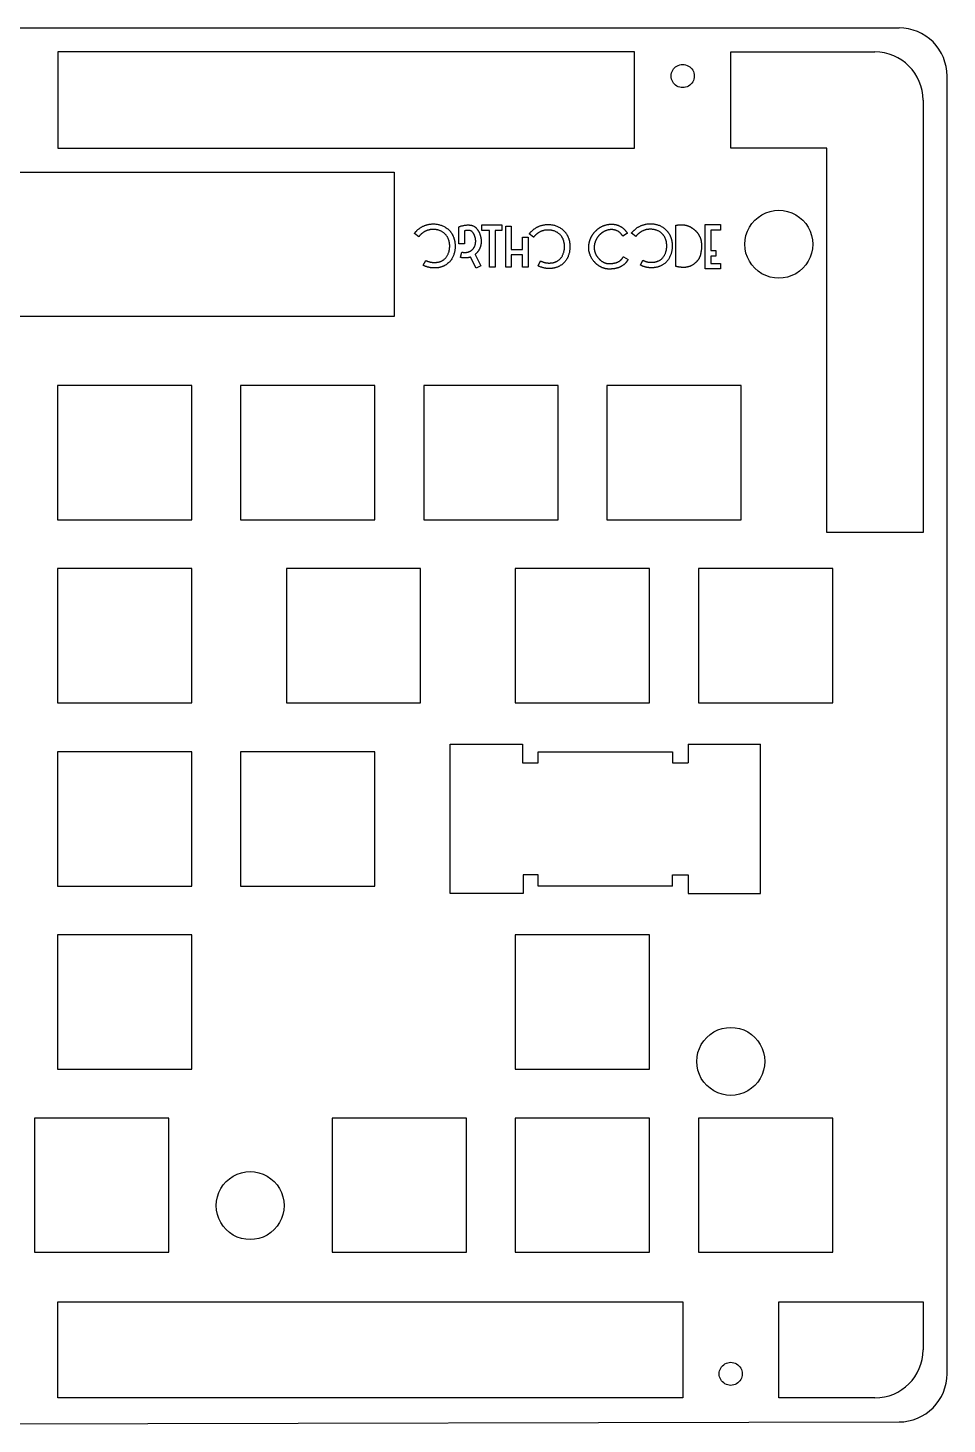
# Model space of a CAD drawing. Header units: millimetres. Extents: x 17 to 398, y -205 to -20.
# Drawn here: x 301.9 to 397.5, y -164.9 to -19.6 of the extents above; entities that cross this region are included whole.
import ezdxf

# ---------------------------------------------------------------- set-up
doc = ezdxf.new("R2010")
doc.units = ezdxf.units.MM
doc.layers.get('0').update_dxf_attribs({"linetype": 'CONTINUOUS'})

msp = doc.modelspace()

# ---------------------------------------------------------------- linework, layer by layer
for p, q in [((220, -19.65), (392.5, -19.65)), ((375, -32.15), (375, -22.15)), ((375, -22.15), (390, -22.15)), ((397.5, -159.65), (397.5, -24.65)), ((395, -27.15), (395, -72.15)), ((385, -32.15), (375, -32.15)), ((385, -72.15), (385, -32.15)), ((395, -72.15), (385, -72.15)), ((345.82, -109.7), (345.82, -94.15)), ((345.82, -94.15), (353.34, -94.15)), ((353.34, -94.15), (353.34, -96.11)), ((370.56, -94.15), (370.56, -96.11)), ((370.56, -94.15), (378.08, -94.15)), ((378.08, -109.7), (378.08, -94.15)), ((354.96, -94.94), (368.94, -94.94)), ((354.96, -96.11), (354.96, -94.94)), ((368.94, -94.94), (368.94, -96.11)), ((353.34, -96.11), (354.96, -96.11)), ((368.94, -96.11), (370.56, -96.11)), ((353.41, -107.74), (353.41, -109.7)), ((354.96, -107.74), (353.41, -107.74)), ((354.96, -108.91), (354.96, -107.74)), ((368.94, -108.91), (354.96, -108.91)), ((368.93, -107.74), (370.56, -107.74)), ((368.94, -108.91), (368.93, -107.74)), ((370.56, -107.74), (370.58, -109.7)), ((353.41, -109.7), (345.82, -109.7)), ((370.58, -109.7), (378.08, -109.7)), ((380, -152.15), (395, -152.15)), ((380, -162.15), (380, -152.15)), ((395, -152.15), (395, -157.15)), ((390, -162.15), (380, -162.15)), ((282.62, -164.88), (392.5, -164.65))]:
    msp.add_line(p, q)
for points in [[(305, -22.15), (305, -32.15), (365, -32.15), (365, -22.15)], [(340, -34.65), (340, -49.65), (225, -49.65), (225, -34.65)], [(344.82, -40.76), (344.76, -40.74), (344.7, -40.72), (344.64, -40.7), (344.58, -40.68), (344.52, -40.66), (344.46, -40.65), (344.4, -40.64), (344.34, -40.63), (344.27, -40.62), (344.21, -40.62), (344.15, -40.61), (344.09, -40.61), (344.03, -40.61), (343.97, -40.61), (343.91, -40.61), (343.86, -40.62), (343.8, -40.63), (343.74, -40.63), (343.68, -40.64), (343.63, -40.65), (343.58, -40.67), (343.52, -40.68), (343.47, -40.7), (343.43, -40.71), (343.38, -40.73), (343.34, -40.75), (343.3, -40.76), (343.26, -40.78), (343.21, -40.8), (343.17, -40.82), (343.14, -40.84), (343.1, -40.87), (343.06, -40.89), (343.03, -40.91), (342.99, -40.94), (342.96, -40.96), (342.93, -40.98), (342.89, -41.01), (342.87, -41.03), (342.84, -41.06), (342.81, -41.08), (342.78, -41.1), (342.76, -41.13), (342.73, -41.15), (342.71, -41.18), (342.68, -41.2), (342.66, -41.22), (342.64, -41.25), (342.62, -41.27), (342.61, -41.29), (342.59, -41.31), (342.57, -41.33), (342.55, -41.35), (342.54, -41.37), (342.09, -41.02), (342.11, -40.99), (342.14, -40.96), (342.16, -40.93), (342.19, -40.9), (342.21, -40.87), (342.24, -40.84), (342.27, -40.81), (342.3, -40.78), (342.33, -40.75), (342.36, -40.72), (342.39, -40.69), (342.43, -40.66), (342.46, -40.62), (342.5, -40.59), (342.54, -40.56), (342.58, -40.53), (342.62, -40.5), (342.66, -40.47), (342.7, -40.45), (342.75, -40.42), (342.79, -40.39), (342.84, -40.36), (342.88, -40.33), (342.93, -40.31), (342.98, -40.28), (343.03, -40.26), (343.09, -40.23), (343.14, -40.21), (343.19, -40.19), (343.25, -40.17), (343.31, -40.15), (343.36, -40.14), (343.43, -40.12), (343.49, -40.1), (343.56, -40.09), (343.63, -40.07), (343.7, -40.06), (343.78, -40.05), (343.85, -40.05), (343.92, -40.04), (344, -40.04), (344.08, -40.04), (344.15, -40.04), (344.23, -40.04), (344.31, -40.05), (344.39, -40.06), (344.47, -40.07), (344.55, -40.08), (344.63, -40.1), (344.71, -40.12), (344.79, -40.15), (344.87, -40.17), (344.95, -40.2), (345.03, -40.23), (345.11, -40.27), (345.19, -40.31), (345.26, -40.35), (345.34, -40.4), (345.41, -40.45), (345.49, -40.5), (345.56, -40.56), (345.63, -40.62), (345.7, -40.69), (345.76, -40.76), (345.8, -40.79), (345.83, -40.83), (345.86, -40.87), (345.88, -40.91), (345.91, -40.94), (345.94, -40.98), (345.97, -41.02), (345.99, -41.06), (346.02, -41.1), (346.04, -41.14), (346.06, -41.19), (346.09, -41.23), (346.11, -41.27), (346.13, -41.32), (346.14, -41.36), (346.16, -41.41), (346.18, -41.45), (346.2, -41.5), (346.21, -41.55), (346.22, -41.59), (346.24, -41.64), (346.25, -41.69), (346.26, -41.74), (346.27, -41.79), (346.28, -41.84), (346.29, -41.89), (346.3, -41.94), (346.31, -42), (346.31, -42.05), (346.32, -42.1), (346.32, -42.16), (346.33, -42.21), (346.33, -42.24), (346.33, -42.28), (346.33, -42.32), (346.33, -42.36), (346.33, -42.41), (346.33, -42.46), (346.32, -42.51), (346.32, -42.57), (346.32, -42.62), (346.31, -42.69), (346.3, -42.75), (346.29, -42.82), (346.28, -42.88), (346.26, -42.95), (346.25, -43.02), (346.23, -43.09), (346.21, -43.17), (346.18, -43.24), (346.15, -43.32), (346.13, -43.39), (346.09, -43.46), (346.05, -43.54), (346.01, -43.61), (345.97, -43.68), (345.93, -43.76), (345.87, -43.83), (345.82, -43.9), (345.76, -43.97), (345.69, -44.03), (345.63, -44.1), (345.55, -44.16), (345.48, -44.22), (345.43, -44.25), (345.38, -44.29), (345.33, -44.32), (345.28, -44.34), (345.23, -44.37), (345.18, -44.4), (345.14, -44.42), (345.09, -44.44), (345.04, -44.46), (344.99, -44.48), (344.94, -44.49), (344.9, -44.51), (344.85, -44.52), (344.81, -44.54), (344.76, -44.55), (344.72, -44.56), (344.68, -44.57), (344.63, -44.58), (344.59, -44.59), (344.55, -44.59), (344.51, -44.6), (344.47, -44.6), (344.44, -44.61), (344.4, -44.61), (344.37, -44.61), (344.34, -44.61), (344.3, -44.61), (344.27, -44.62), (344.25, -44.62), (344.22, -44.62), (344.2, -44.62), (344.17, -44.62), (344.17, -44.62), (344.17, -44.62), (344.16, -44.62), (344.16, -44.62), (344.16, -44.62), (344.16, -44.62), (344.15, -44.62), (344.15, -44.62), (344.15, -44.62), (344.15, -44.62), (344.14, -44.62), (344.14, -44.62), (344.14, -44.62), (344.14, -44.62), (344.13, -44.62), (344.13, -44.62), (344.13, -44.62), (344.13, -44.62), (344.13, -44.62), (344.09, -44.62), (344.06, -44.62), (344.02, -44.61), (343.98, -44.61), (343.95, -44.61), (343.91, -44.61), (343.88, -44.6), (343.84, -44.6), (343.81, -44.59), (343.77, -44.59), (343.74, -44.58), (343.7, -44.58), (343.66, -44.57), (343.63, -44.56), (343.59, -44.55), (343.56, -44.55), (343.52, -44.54), (343.49, -44.53), (343.45, -44.52), (343.42, -44.5), (343.39, -44.49), (343.35, -44.48), (343.32, -44.47), (343.28, -44.46), (343.25, -44.45), (343.21, -44.43), (343.18, -44.42), (343.15, -44.4), (343.12, -44.39), (343.08, -44.37), (343.05, -44.36), (343.02, -44.34), (343.28, -43.84), (343.3, -43.85), (343.33, -43.86), (343.35, -43.87), (343.38, -43.88), (343.41, -43.89), (343.43, -43.91), (343.46, -43.92), (343.48, -43.93), (343.51, -43.94), (343.54, -43.95), (343.56, -43.95), (343.59, -43.96), (343.62, -43.97), (343.64, -43.98), (343.67, -43.99), (343.7, -43.99), (343.72, -44), (343.75, -44.01), (343.78, -44.01), (343.8, -44.02), (343.83, -44.02), (343.86, -44.03), (343.89, -44.03), (343.91, -44.03), (343.94, -44.04), (343.97, -44.04), (343.99, -44.04), (344.02, -44.04), (344.05, -44.05), (344.08, -44.05), (344.1, -44.05), (344.13, -44.05), (344.15, -44.05), (344.16, -44.05), (344.18, -44.05), (344.2, -44.05), (344.22, -44.05), (344.25, -44.05), (344.27, -44.05), (344.3, -44.04), (344.32, -44.04), (344.35, -44.04), (344.38, -44.04), (344.41, -44.03), (344.44, -44.03), (344.47, -44.03), (344.51, -44.02), (344.54, -44.01), (344.58, -44.01), (344.61, -44), (344.65, -43.99), (344.69, -43.98), (344.72, -43.97), (344.76, -43.96), (344.8, -43.94), (344.84, -43.93), (344.87, -43.91), (344.91, -43.9), (344.95, -43.88), (344.99, -43.86), (345.03, -43.84), (345.06, -43.81), (345.1, -43.79), (345.14, -43.76), (345.2, -43.71), (345.25, -43.67), (345.3, -43.62), (345.35, -43.57), (345.39, -43.51), (345.43, -43.46), (345.47, -43.4), (345.51, -43.35), (345.54, -43.29), (345.57, -43.23), (345.59, -43.18), (345.62, -43.12), (345.64, -43.06), (345.66, -43), (345.68, -42.94), (345.69, -42.89), (345.71, -42.83), (345.72, -42.78), (345.73, -42.72), (345.73, -42.67), (345.74, -42.62), (345.75, -42.57), (345.75, -42.53), (345.75, -42.48), (345.76, -42.44), (345.76, -42.4), (345.76, -42.37), (345.76, -42.33), (345.76, -42.3), (345.76, -42.28), (345.76, -42.26), (345.76, -42.24), (345.76, -42.22), (345.76, -42.2), (345.75, -42.18), (345.75, -42.16), (345.75, -42.14), (345.75, -42.11), (345.75, -42.08), (345.74, -42.06), (345.74, -42.03), (345.73, -42), (345.73, -41.96), (345.72, -41.93), (345.72, -41.89), (345.71, -41.86), (345.7, -41.82), (345.69, -41.78), (345.68, -41.75), (345.67, -41.71), (345.65, -41.67), (345.64, -41.63), (345.62, -41.59), (345.61, -41.55), (345.59, -41.51), (345.57, -41.47), (345.54, -41.42), (345.52, -41.38), (345.5, -41.34), (345.47, -41.3), (345.44, -41.26), (345.41, -41.22), (345.38, -41.18), (345.34, -41.14), (345.3, -41.09), (345.25, -41.05), (345.2, -41), (345.15, -40.96), (345.09, -40.92), (345.04, -40.89), (344.99, -40.85), (344.93, -40.82), (344.87, -40.79)], [(348.37, -40.33), (348.4, -40.36), (348.43, -40.39), (348.47, -40.42), (348.5, -40.45), (348.53, -40.48), (348.56, -40.51), (348.59, -40.55), (348.62, -40.58), (348.65, -40.61), (348.67, -40.65), (348.7, -40.68), (348.72, -40.72), (348.74, -40.75), (348.76, -40.79), (348.78, -40.82), (348.8, -40.86), (348.82, -40.9), (348.84, -40.93), (348.85, -40.97), (348.87, -41.01), (348.88, -41.05), (348.9, -41.08), (348.91, -41.12), (348.92, -41.16), (348.93, -41.2), (348.94, -41.24), (348.95, -41.27), (348.96, -41.31), (348.97, -41.35), (348.98, -41.39), (348.99, -41.43), (349, -41.47), (349.01, -41.5), (349.01, -41.53), (349.01, -41.55), (349.02, -41.57), (349.02, -41.59), (349.02, -41.61), (349.03, -41.64), (349.03, -41.66), (349.03, -41.68), (349.03, -41.71), (349.03, -41.73), (349.03, -41.75), (349.04, -41.78), (349.04, -41.8), (349.04, -41.83), (349.04, -41.85), (349.03, -41.88), (349.03, -41.9), (349.03, -41.93), (349.03, -41.95), (349.03, -41.98), (349.03, -42.01), (349.02, -42.03), (349.02, -42.06), (349.02, -42.08), (349.02, -42.11), (349.01, -42.13), (349.01, -42.16), (349, -42.19), (349, -42.22), (348.99, -42.24), (348.99, -42.27), (348.98, -42.3), (348.97, -42.34), (348.96, -42.38), (348.95, -42.42), (348.94, -42.46), (348.92, -42.5), (348.91, -42.53), (348.9, -42.57), (348.88, -42.6), (348.87, -42.64), (348.85, -42.67), (348.83, -42.71), (348.81, -42.74), (348.8, -42.77), (348.78, -42.8), (348.76, -42.83), (348.74, -42.86), (348.72, -42.88), (348.7, -42.91), (348.68, -42.94), (348.65, -42.96), (348.63, -42.99), (348.61, -43.01), (348.59, -43.04), (348.57, -43.06), (348.55, -43.08), (348.53, -43.1), (348.51, -43.12), (348.49, -43.14), (348.47, -43.16), (348.44, -43.18), (348.42, -43.19), (348.4, -43.21), (349.01, -44.39), (348.5, -44.65), (347.91, -43.49), (347.89, -43.49), (347.87, -43.5), (347.85, -43.51), (347.84, -43.51), (347.82, -43.52), (347.8, -43.52), (347.78, -43.53), (347.76, -43.53), (347.74, -43.53), (347.73, -43.54), (347.71, -43.54), (347.69, -43.55), (347.67, -43.55), (347.65, -43.55), (347.64, -43.56), (347.62, -43.56), (347.6, -43.56), (347.59, -43.56), (347.57, -43.57), (347.55, -43.57), (347.54, -43.57), (347.52, -43.57), (347.5, -43.57), (347.48, -43.57), (347.47, -43.57), (347.45, -43.58), (347.44, -43.58), (347.42, -43.58), (347.4, -43.58), (347.39, -43.58), (347.37, -43.58), (347.36, -43.58), (347.34, -43.58), (347.32, -43.58), (347.3, -43.58), (347.28, -43.58), (347.26, -43.58), (347.24, -43.57), (347.22, -43.57), (347.21, -43.57), (347.19, -43.57), (347.17, -43.57), (347.15, -43.57), (347.14, -43.56), (347.12, -43.56), (347.1, -43.56), (347.09, -43.56), (347.07, -43.56), (347.06, -43.55), (347.04, -43.55), (347.03, -43.55), (347.01, -43.55), (347, -43.54), (346.98, -43.54), (346.97, -43.54), (346.96, -43.53), (346.95, -43.53), (346.93, -43.53), (346.92, -43.53), (346.91, -43.52), (346.9, -43.52), (346.89, -43.52), (346.88, -43.51), (346.87, -43.51), (347.03, -42.97), (347.04, -42.97), (347.06, -42.97), (347.07, -42.98), (347.08, -42.98), (347.1, -42.98), (347.12, -42.99), (347.14, -42.99), (347.16, -42.99), (347.18, -43), (347.21, -43), (347.23, -43), (347.25, -43.01), (347.28, -43.01), (347.31, -43.01), (347.33, -43.01), (347.36, -43.01), (347.39, -43.01), (347.42, -43.01), (347.45, -43.01), (347.49, -43), (347.52, -43), (347.55, -42.99), (347.59, -42.99), (347.62, -42.98), (347.65, -42.97), (347.69, -42.96), (347.72, -42.95), (347.76, -42.94), (347.79, -42.92), (347.83, -42.91), (347.86, -42.89), (347.9, -42.87), (347.9, -42.87), (347.91, -42.86), (347.92, -42.86), (347.93, -42.85), (347.94, -42.84), (347.96, -42.84), (347.97, -42.83), (347.99, -42.81), (348.01, -42.8), (348.02, -42.79), (348.04, -42.77), (348.06, -42.75), (348.08, -42.74), (348.1, -42.72), (348.12, -42.7), (348.15, -42.68), (348.17, -42.66), (348.19, -42.63), (348.21, -42.61), (348.23, -42.58), (348.25, -42.56), (348.27, -42.53), (348.29, -42.5), (348.31, -42.47), (348.33, -42.44), (348.35, -42.4), (348.36, -42.37), (348.38, -42.34), (348.39, -42.3), (348.4, -42.26), (348.42, -42.22), (348.42, -42.18), (348.43, -42.16), (348.43, -42.14), (348.44, -42.12), (348.44, -42.1), (348.44, -42.08), (348.45, -42.06), (348.45, -42.04), (348.45, -42.02), (348.45, -42), (348.46, -41.98), (348.46, -41.96), (348.46, -41.95), (348.46, -41.93), (348.47, -41.91), (348.47, -41.89), (348.47, -41.88), (348.47, -41.86), (348.47, -41.84), (348.47, -41.82), (348.47, -41.8), (348.47, -41.79), (348.47, -41.77), (348.47, -41.76), (348.47, -41.74), (348.47, -41.72), (348.46, -41.71), (348.46, -41.69), (348.46, -41.67), (348.46, -41.66), (348.45, -41.64), (348.45, -41.63), (348.45, -41.62), (348.44, -41.58), (348.43, -41.55), (348.43, -41.52), (348.42, -41.49), (348.41, -41.46), (348.41, -41.43), (348.4, -41.4), (348.39, -41.37), (348.38, -41.34), (348.37, -41.31), (348.36, -41.28), (348.35, -41.26), (348.34, -41.23), (348.33, -41.2), (348.32, -41.17), (348.31, -41.15), (348.3, -41.12), (348.28, -41.1), (348.27, -41.08), (348.26, -41.05), (348.24, -41.03), (348.23, -41), (348.21, -40.98), (348.2, -40.96), (348.18, -40.94), (348.16, -40.92), (348.15, -40.9), (348.12, -40.88), (348.11, -40.86), (348.09, -40.84), (348.06, -40.82), (348.04, -40.8), (348.03, -40.8), (348.03, -40.79), (348.02, -40.78), (348.01, -40.78), (347.99, -40.77), (347.98, -40.76), (347.97, -40.76), (347.95, -40.75), (347.94, -40.75), (347.92, -40.74), (347.91, -40.74), (347.89, -40.73), (347.87, -40.73), (347.85, -40.72), (347.83, -40.72), (347.81, -40.71), (347.79, -40.71), (347.76, -40.71), (347.74, -40.71), (347.71, -40.71), (347.69, -40.71), (347.65, -40.71), (347.63, -40.71), (347.59, -40.71), (347.56, -40.71), (347.53, -40.71), (347.49, -40.72), (347.46, -40.73), (347.42, -40.73), (347.38, -40.74), (347.34, -40.75), (347.3, -40.76), (347.3, -42.09), (346.73, -42.09), (346.73, -40.33), (346.73, -40.33), (346.74, -40.33), (346.77, -40.32), (346.84, -40.29), (346.9, -40.27), (346.97, -40.25), (347.04, -40.23), (347.1, -40.22), (347.16, -40.2), (347.23, -40.19), (347.29, -40.18), (347.35, -40.17), (347.4, -40.16), (347.46, -40.15), (347.52, -40.15), (347.57, -40.14), (347.63, -40.14), (347.68, -40.14), (347.73, -40.14), (347.78, -40.14), (347.83, -40.15), (347.88, -40.15), (347.93, -40.16), (347.97, -40.17), (348.02, -40.18), (348.06, -40.19), (348.1, -40.2), (348.15, -40.21), (348.18, -40.23), (348.22, -40.25), (348.26, -40.27), (348.3, -40.29), (348.33, -40.31)], [(349.12, -40.14), (351.19, -40.14), (351.19, -40.71), (350.49, -40.71), (350.49, -44.52), (349.92, -44.52), (349.92, -40.71), (349.12, -40.71)], [(353.34, -41.41), (353.91, -41.41), (353.91, -44.52), (353.34, -44.52), (353.34, -43.25), (352.17, -43.25), (352.17, -44.52), (351.6, -44.52), (351.6, -40.26), (352.17, -40.26), (352.17, -42.68), (353.34, -42.68)], [(356.17, -44.11), (356.19, -44.11), (356.21, -44.11), (356.24, -44.1), (356.27, -44.1), (356.3, -44.1), (356.32, -44.1), (356.35, -44.09), (356.38, -44.09), (356.42, -44.09), (356.45, -44.08), (356.49, -44.07), (356.52, -44.07), (356.56, -44.06), (356.59, -44.05), (356.63, -44.04), (356.66, -44.03), (356.7, -44.01), (356.74, -44), (356.78, -43.99), (356.81, -43.97), (356.85, -43.95), (356.89, -43.94), (356.93, -43.92), (356.97, -43.89), (357.01, -43.87), (357.04, -43.84), (357.08, -43.82), (357.14, -43.77), (357.2, -43.72), (357.25, -43.68), (357.29, -43.63), (357.34, -43.57), (357.38, -43.52), (357.42, -43.46), (357.45, -43.41), (357.48, -43.35), (357.51, -43.29), (357.54, -43.23), (357.56, -43.18), (357.58, -43.12), (357.6, -43.06), (357.62, -43), (357.63, -42.94), (357.65, -42.89), (357.66, -42.84), (357.67, -42.78), (357.68, -42.73), (357.69, -42.68), (357.69, -42.63), (357.7, -42.58), (357.7, -42.54), (357.7, -42.5), (357.7, -42.46), (357.7, -42.42), (357.7, -42.39), (357.7, -42.36), (357.7, -42.34), (357.7, -42.32), (357.7, -42.3), (357.7, -42.28), (357.7, -42.26), (357.7, -42.24), (357.7, -42.22), (357.7, -42.19), (357.69, -42.17), (357.69, -42.14), (357.69, -42.11), (357.68, -42.08), (357.68, -42.05), (357.67, -42.02), (357.67, -41.98), (357.66, -41.95), (357.65, -41.92), (357.64, -41.88), (357.63, -41.84), (357.62, -41.8), (357.61, -41.76), (357.6, -41.73), (357.58, -41.69), (357.57, -41.64), (357.55, -41.6), (357.53, -41.56), (357.51, -41.52), (357.49, -41.48), (357.46, -41.44), (357.44, -41.4), (357.41, -41.36), (357.38, -41.32), (357.35, -41.28), (357.32, -41.24), (357.28, -41.2), (357.24, -41.15), (357.19, -41.1), (357.14, -41.06), (357.09, -41.02), (357.04, -40.98), (356.98, -40.94), (356.93, -40.91), (356.87, -40.88), (356.82, -40.85), (356.76, -40.82), (356.7, -40.8), (356.64, -40.77), (356.58, -40.75), (356.52, -40.74), (356.46, -40.72), (356.4, -40.71), (356.34, -40.69), (356.28, -40.69), (356.22, -40.68), (356.16, -40.67), (356.1, -40.67), (356.03, -40.67), (355.97, -40.67), (355.91, -40.67), (355.85, -40.67), (355.8, -40.68), (355.74, -40.68), (355.68, -40.69), (355.63, -40.7), (355.57, -40.71), (355.52, -40.73), (355.47, -40.74), (355.42, -40.76), (355.37, -40.77), (355.33, -40.79), (355.28, -40.8), (355.24, -40.82), (355.2, -40.84), (355.16, -40.86), (355.12, -40.88), (355.08, -40.9), (355.04, -40.93), (355.01, -40.95), (354.97, -40.97), (354.93, -40.99), (354.9, -41.02), (354.87, -41.04), (354.84, -41.07), (354.81, -41.09), (354.78, -41.11), (354.75, -41.14), (354.72, -41.16), (354.7, -41.19), (354.67, -41.21), (354.65, -41.23), (354.63, -41.26), (354.6, -41.28), (354.58, -41.3), (354.57, -41.32), (354.55, -41.34), (354.53, -41.37), (354.51, -41.39), (354.5, -41.41), (354.48, -41.43), (354.03, -41.08), (354.06, -41.05), (354.08, -41.02), (354.1, -40.99), (354.13, -40.96), (354.15, -40.93), (354.18, -40.9), (354.21, -40.87), (354.24, -40.84), (354.27, -40.81), (354.3, -40.78), (354.34, -40.75), (354.37, -40.71), (354.41, -40.68), (354.44, -40.65), (354.48, -40.62), (354.52, -40.59), (354.56, -40.56), (354.6, -40.53), (354.64, -40.5), (354.69, -40.47), (354.73, -40.45), (354.78, -40.42), (354.83, -40.39), (354.87, -40.37), (354.92, -40.34), (354.98, -40.32), (355.03, -40.29), (355.08, -40.27), (355.14, -40.25), (355.19, -40.23), (355.25, -40.21), (355.31, -40.19), (355.37, -40.18), (355.44, -40.16), (355.5, -40.15), (355.57, -40.13), (355.65, -40.12), (355.72, -40.11), (355.79, -40.11), (355.87, -40.1), (355.94, -40.1), (356.02, -40.1), (356.1, -40.1), (356.18, -40.1), (356.26, -40.11), (356.34, -40.12), (356.42, -40.13), (356.5, -40.14), (356.58, -40.16), (356.66, -40.18), (356.74, -40.2), (356.82, -40.23), (356.9, -40.26), (356.98, -40.29), (357.05, -40.33), (357.13, -40.37), (357.21, -40.41), (357.28, -40.46), (357.36, -40.51), (357.43, -40.56), (357.5, -40.62), (357.57, -40.68), (357.64, -40.75), (357.71, -40.82), (357.74, -40.85), (357.77, -40.89), (357.8, -40.93), (357.83, -40.96), (357.86, -41), (357.88, -41.04), (357.91, -41.08), (357.93, -41.12), (357.96, -41.16), (357.98, -41.2), (358.01, -41.25), (358.03, -41.29), (358.05, -41.33), (358.07, -41.38), (358.09, -41.42), (358.1, -41.46), (358.12, -41.51), (358.14, -41.56), (358.16, -41.6), (358.17, -41.65), (358.18, -41.7), (358.19, -41.75), (358.21, -41.8), (358.22, -41.85), (358.23, -41.9), (358.24, -41.95), (358.24, -42), (358.25, -42.05), (358.26, -42.1), (358.26, -42.16), (358.27, -42.21), (358.27, -42.27), (358.27, -42.3), (358.27, -42.34), (358.27, -42.37), (358.27, -42.42), (358.27, -42.46), (358.27, -42.52), (358.27, -42.57), (358.26, -42.62), (358.26, -42.68), (358.25, -42.74), (358.24, -42.81), (358.23, -42.87), (358.22, -42.94), (358.21, -43.01), (358.19, -43.08), (358.17, -43.15), (358.15, -43.23), (358.12, -43.3), (358.1, -43.37), (358.07, -43.45), (358.03, -43.52), (358, -43.6), (357.96, -43.67), (357.91, -43.74), (357.87, -43.81), (357.81, -43.88), (357.76, -43.96), (357.7, -44.02), (357.64, -44.09), (357.57, -44.15), (357.49, -44.22), (357.42, -44.28), (357.37, -44.31), (357.32, -44.34), (357.27, -44.37), (357.22, -44.4), (357.17, -44.43), (357.13, -44.45), (357.08, -44.48), (357.03, -44.5), (356.98, -44.52), (356.94, -44.54), (356.89, -44.55), (356.84, -44.57), (356.8, -44.58), (356.75, -44.6), (356.7, -44.61), (356.66, -44.62), (356.62, -44.63), (356.58, -44.63), (356.53, -44.64), (356.49, -44.65), (356.46, -44.65), (356.42, -44.66), (356.38, -44.66), (356.34, -44.67), (356.31, -44.67), (356.28, -44.67), (356.25, -44.67), (356.22, -44.67), (356.19, -44.67), (356.16, -44.67), (356.14, -44.67), (356.12, -44.67), (356.11, -44.67), (356.11, -44.67), (356.11, -44.67), (356.11, -44.67), (356.1, -44.67), (356.1, -44.67), (356.1, -44.67), (356.1, -44.67), (356.09, -44.67), (356.09, -44.67), (356.09, -44.67), (356.09, -44.67), (356.08, -44.67), (356.08, -44.67), (356.08, -44.67), (356.07, -44.67), (356.07, -44.67), (356.07, -44.67), (356.03, -44.67), (356, -44.67), (355.96, -44.67), (355.93, -44.67), (355.89, -44.67), (355.86, -44.66), (355.82, -44.66), (355.79, -44.66), (355.75, -44.65), (355.71, -44.65), (355.68, -44.64), (355.64, -44.63), (355.61, -44.63), (355.57, -44.62), (355.54, -44.61), (355.5, -44.6), (355.47, -44.59), (355.43, -44.58), (355.4, -44.57), (355.36, -44.56), (355.33, -44.55), (355.3, -44.54), (355.26, -44.53), (355.23, -44.52), (355.19, -44.5), (355.16, -44.49), (355.13, -44.48), (355.09, -44.46), (355.06, -44.45), (355.03, -44.43), (354.99, -44.42), (354.96, -44.4), (355.22, -43.89), (355.25, -43.91), (355.27, -43.92), (355.3, -43.93), (355.32, -43.94), (355.35, -43.95), (355.37, -43.96), (355.4, -43.97), (355.43, -43.98), (355.45, -43.99), (355.48, -44), (355.51, -44.01), (355.53, -44.02), (355.56, -44.03), (355.58, -44.04), (355.61, -44.04), (355.64, -44.05), (355.67, -44.06), (355.69, -44.06), (355.72, -44.07), (355.75, -44.08), (355.77, -44.08), (355.8, -44.08), (355.83, -44.09), (355.86, -44.09), (355.88, -44.1), (355.91, -44.1), (355.94, -44.1), (355.97, -44.1), (355.99, -44.1), (356.02, -44.11), (356.05, -44.11), (356.07, -44.11), (356.09, -44.11), (356.11, -44.11), (356.13, -44.11), (356.15, -44.11)], [(362.34, -44.73), (362.33, -44.73), (362.31, -44.73), (362.29, -44.73), (362.28, -44.73), (362.26, -44.73), (362.24, -44.73), (362.22, -44.73), (362.21, -44.73), (362.19, -44.73), (362.17, -44.72), (362.15, -44.72), (362.13, -44.72), (362.11, -44.72), (362.09, -44.71), (362.07, -44.71), (362.06, -44.71), (362.04, -44.71), (362.02, -44.7), (362, -44.7), (361.98, -44.7), (361.96, -44.69), (361.94, -44.68), (361.92, -44.68), (361.9, -44.67), (361.88, -44.67), (361.86, -44.66), (361.84, -44.66), (361.82, -44.65), (361.79, -44.65), (361.77, -44.64), (361.73, -44.62), (361.68, -44.61), (361.64, -44.59), (361.59, -44.57), (361.55, -44.55), (361.51, -44.54), (361.47, -44.51), (361.43, -44.49), (361.4, -44.47), (361.36, -44.45), (361.33, -44.43), (361.29, -44.41), (361.26, -44.39), (361.23, -44.37), (361.2, -44.34), (361.17, -44.32), (361.14, -44.3), (361.12, -44.28), (361.09, -44.26), (361.07, -44.24), (361.04, -44.21), (361.02, -44.19), (361, -44.17), (360.98, -44.16), (360.96, -44.14), (360.94, -44.12), (360.92, -44.1), (360.91, -44.08), (360.89, -44.07), (360.88, -44.05), (360.87, -44.04), (360.85, -44.02), (360.81, -43.98), (360.77, -43.93), (360.73, -43.88), (360.69, -43.83), (360.66, -43.79), (360.62, -43.74), (360.59, -43.69), (360.56, -43.64), (360.53, -43.6), (360.5, -43.55), (360.48, -43.5), (360.45, -43.46), (360.43, -43.41), (360.41, -43.36), (360.39, -43.32), (360.37, -43.28), (360.36, -43.23), (360.34, -43.19), (360.33, -43.14), (360.31, -43.1), (360.3, -43.06), (360.29, -43.02), (360.28, -42.98), (360.27, -42.93), (360.26, -42.89), (360.25, -42.86), (360.25, -42.82), (360.24, -42.78), (360.24, -42.74), (360.23, -42.71), (360.23, -42.68), (360.23, -42.64), (360.22, -42.6), (360.22, -42.56), (360.22, -42.53), (360.22, -42.49), (360.22, -42.45), (360.22, -42.42), (360.22, -42.38), (360.23, -42.35), (360.23, -42.31), (360.23, -42.28), (360.23, -42.25), (360.24, -42.22), (360.24, -42.19), (360.25, -42.16), (360.25, -42.13), (360.26, -42.1), (360.26, -42.07), (360.27, -42.04), (360.27, -42.02), (360.28, -41.99), (360.28, -41.97), (360.29, -41.95), (360.29, -41.92), (360.3, -41.9), (360.3, -41.89), (360.31, -41.87), (360.31, -41.85), (360.32, -41.83), (360.32, -41.82), (360.33, -41.8), (360.33, -41.79), (360.33, -41.78), (360.34, -41.76), (360.35, -41.73), (360.36, -41.71), (360.37, -41.69), (360.38, -41.66), (360.39, -41.63), (360.4, -41.61), (360.41, -41.58), (360.42, -41.55), (360.43, -41.52), (360.45, -41.49), (360.46, -41.46), (360.48, -41.42), (360.5, -41.39), (360.51, -41.36), (360.53, -41.32), (360.55, -41.29), (360.57, -41.26), (360.59, -41.22), (360.62, -41.18), (360.64, -41.15), (360.66, -41.11), (360.69, -41.08), (360.72, -41.04), (360.75, -41), (360.77, -40.97), (360.8, -40.93), (360.83, -40.9), (360.87, -40.86), (360.9, -40.82), (360.94, -40.79), (360.97, -40.75), (360.99, -40.74), (361, -40.72), (361.02, -40.7), (361.04, -40.69), (361.06, -40.67), (361.08, -40.65), (361.1, -40.63), (361.13, -40.61), (361.15, -40.59), (361.18, -40.56), (361.21, -40.54), (361.24, -40.51), (361.28, -40.49), (361.31, -40.47), (361.35, -40.44), (361.39, -40.42), (361.43, -40.39), (361.47, -40.37), (361.51, -40.34), (361.56, -40.32), (361.6, -40.29), (361.65, -40.27), (361.7, -40.25), (361.75, -40.23), (361.8, -40.21), (361.86, -40.19), (361.91, -40.17), (361.97, -40.15), (362.03, -40.13), (362.09, -40.12), (362.15, -40.11), (362.21, -40.1), (362.23, -40.09), (362.24, -40.09), (362.26, -40.08), (362.28, -40.08), (362.3, -40.08), (362.33, -40.08), (362.35, -40.07), (362.38, -40.07), (362.4, -40.07), (362.43, -40.06), (362.46, -40.06), (362.49, -40.06), (362.52, -40.06), (362.55, -40.06), (362.58, -40.06), (362.62, -40.06), (362.65, -40.06), (362.69, -40.06), (362.73, -40.06), (362.77, -40.06), (362.8, -40.07), (362.84, -40.07), (362.88, -40.08), (362.92, -40.08), (362.97, -40.09), (363.01, -40.1), (363.05, -40.11), (363.09, -40.12), (363.14, -40.13), (363.18, -40.15), (363.23, -40.16), (363.27, -40.18), (363.32, -40.2), (363.37, -40.22), (363.42, -40.24), (363.46, -40.26), (363.51, -40.29), (363.55, -40.31), (363.59, -40.34), (363.63, -40.36), (363.67, -40.39), (363.71, -40.42), (363.75, -40.45), (363.79, -40.47), (363.82, -40.5), (363.86, -40.53), (363.89, -40.56), (363.92, -40.59), (363.95, -40.62), (363.97, -40.65), (364, -40.68), (364.03, -40.71), (364.05, -40.74), (364.08, -40.76), (364.1, -40.79), (364.12, -40.82), (364.14, -40.85), (364.16, -40.87), (364.18, -40.9), (364.2, -40.92), (364.21, -40.95), (364.23, -40.97), (364.24, -40.99), (364.25, -41.01), (363.76, -41.3), (363.76, -41.29), (363.75, -41.27), (363.73, -41.26), (363.72, -41.24), (363.71, -41.22), (363.7, -41.2), (363.68, -41.18), (363.67, -41.16), (363.65, -41.14), (363.64, -41.13), (363.62, -41.11), (363.6, -41.09), (363.59, -41.06), (363.57, -41.04), (363.55, -41.02), (363.52, -41), (363.5, -40.98), (363.48, -40.96), (363.46, -40.94), (363.43, -40.92), (363.41, -40.9), (363.38, -40.88), (363.35, -40.86), (363.33, -40.84), (363.3, -40.82), (363.27, -40.8), (363.24, -40.79), (363.2, -40.77), (363.17, -40.75), (363.14, -40.74), (363.1, -40.73), (363.07, -40.71), (363.04, -40.7), (363.01, -40.69), (362.98, -40.68), (362.95, -40.67), (362.92, -40.66), (362.88, -40.66), (362.86, -40.65), (362.83, -40.64), (362.8, -40.64), (362.77, -40.64), (362.74, -40.63), (362.72, -40.63), (362.69, -40.63), (362.66, -40.63), (362.64, -40.63), (362.61, -40.63), (362.59, -40.63), (362.56, -40.63), (362.54, -40.63), (362.52, -40.63), (362.5, -40.63), (362.48, -40.63), (362.46, -40.63), (362.44, -40.64), (362.42, -40.64), (362.4, -40.64), (362.38, -40.64), (362.37, -40.65), (362.35, -40.65), (362.33, -40.65), (362.32, -40.65), (362.31, -40.65), (362.26, -40.66), (362.21, -40.67), (362.17, -40.68), (362.13, -40.7), (362.08, -40.71), (362.04, -40.73), (362, -40.74), (361.96, -40.76), (361.92, -40.77), (361.88, -40.79), (361.85, -40.81), (361.82, -40.82), (361.78, -40.84), (361.75, -40.86), (361.72, -40.88), (361.69, -40.9), (361.66, -40.92), (361.63, -40.94), (361.6, -40.96), (361.58, -40.98), (361.55, -40.99), (361.53, -41.01), (361.51, -41.03), (361.49, -41.05), (361.47, -41.07), (361.45, -41.08), (361.43, -41.1), (361.42, -41.11), (361.4, -41.12), (361.39, -41.14), (361.38, -41.15), (361.37, -41.16), (361.34, -41.18), (361.32, -41.21), (361.29, -41.24), (361.26, -41.27), (361.24, -41.3), (361.22, -41.32), (361.19, -41.35), (361.17, -41.38), (361.15, -41.41), (361.13, -41.44), (361.11, -41.46), (361.09, -41.49), (361.08, -41.52), (361.06, -41.55), (361.05, -41.57), (361.03, -41.6), (361.02, -41.63), (361, -41.65), (360.99, -41.68), (360.98, -41.7), (360.96, -41.73), (360.95, -41.75), (360.94, -41.77), (360.93, -41.79), (360.93, -41.82), (360.92, -41.84), (360.91, -41.86), (360.9, -41.88), (360.9, -41.9), (360.89, -41.91), (360.88, -41.93), (360.88, -41.95), (360.88, -41.96), (360.87, -41.97), (360.87, -41.98), (360.86, -41.99), (360.86, -42.01), (360.86, -42.02), (360.85, -42.03), (360.85, -42.05), (360.84, -42.07), (360.84, -42.08), (360.83, -42.1), (360.83, -42.12), (360.83, -42.13), (360.82, -42.16), (360.82, -42.18), (360.81, -42.2), (360.81, -42.22), (360.81, -42.24), (360.8, -42.26), (360.8, -42.28), (360.8, -42.31), (360.8, -42.33), (360.79, -42.36), (360.79, -42.38), (360.79, -42.41), (360.79, -42.43), (360.79, -42.46), (360.79, -42.49), (360.79, -42.51), (360.79, -42.54), (360.79, -42.57), (360.79, -42.6), (360.79, -42.62), (360.8, -42.65), (360.8, -42.68), (360.8, -42.7), (360.81, -42.73), (360.81, -42.76), (360.82, -42.79), (360.82, -42.82), (360.83, -42.85), (360.84, -42.88), (360.85, -42.91), (360.86, -42.94), (360.87, -42.97), (360.88, -43.01), (360.89, -43.04), (360.91, -43.07), (360.92, -43.1), (360.93, -43.14), (360.95, -43.17), (360.97, -43.21), (360.98, -43.24), (361.01, -43.28), (361.03, -43.31), (361.05, -43.35), (361.07, -43.39), (361.09, -43.42), (361.12, -43.46), (361.15, -43.49), (361.18, -43.53), (361.21, -43.57), (361.24, -43.6), (361.27, -43.64), (361.28, -43.65), (361.29, -43.66), (361.3, -43.67), (361.31, -43.69), (361.33, -43.7), (361.34, -43.71), (361.35, -43.73), (361.37, -43.74), (361.38, -43.76), (361.4, -43.77), (361.42, -43.79), (361.43, -43.8), (361.45, -43.82), (361.47, -43.83), (361.49, -43.85), (361.51, -43.87), (361.53, -43.88), (361.56, -43.9), (361.58, -43.92), (361.6, -43.93), (361.62, -43.95), (361.65, -43.96), (361.68, -43.98), (361.7, -43.99), (361.73, -44.01), (361.76, -44.02), (361.79, -44.04), (361.82, -44.05), (361.85, -44.06), (361.88, -44.08), (361.91, -44.09), (361.95, -44.1), (361.98, -44.11), (362, -44.12), (362.03, -44.12), (362.06, -44.13), (362.08, -44.14), (362.11, -44.14), (362.14, -44.14), (362.16, -44.15), (362.19, -44.15), (362.21, -44.16), (362.24, -44.16), (362.26, -44.16), (362.29, -44.16), (362.31, -44.16), (362.33, -44.16), (362.36, -44.16), (362.38, -44.16), (362.4, -44.16), (362.42, -44.16), (362.45, -44.16), (362.47, -44.16), (362.49, -44.16), (362.51, -44.16), (362.53, -44.16), (362.55, -44.16), (362.57, -44.15), (362.59, -44.15), (362.61, -44.15), (362.63, -44.15), (362.64, -44.15), (362.66, -44.14), (362.68, -44.14), (362.7, -44.14), (362.72, -44.14), (362.74, -44.13), (362.76, -44.13), (362.78, -44.13), (362.81, -44.13), (362.83, -44.12), (362.85, -44.12), (362.87, -44.12), (362.9, -44.11), (362.92, -44.11), (362.95, -44.1), (362.97, -44.1), (362.99, -44.09), (363.02, -44.08), (363.04, -44.08), (363.07, -44.07), (363.09, -44.06), (363.12, -44.05), (363.14, -44.04), (363.17, -44.03), (363.19, -44.02), (363.22, -44.01), (363.25, -44), (363.27, -43.99), (363.3, -43.98), (363.32, -43.96), (363.35, -43.95), (363.38, -43.93), (363.4, -43.92), (363.43, -43.9), (363.45, -43.88), (363.47, -43.87), (363.48, -43.86), (363.5, -43.85), (363.51, -43.83), (363.52, -43.82), (363.54, -43.81), (363.55, -43.8), (363.56, -43.79), (363.58, -43.78), (363.59, -43.76), (363.6, -43.75), (363.61, -43.74), (363.63, -43.72), (363.64, -43.71), (363.65, -43.7), (363.66, -43.69), (363.67, -43.67), (363.69, -43.66), (363.7, -43.64), (363.71, -43.63), (363.72, -43.62), (363.73, -43.6), (363.74, -43.59), (363.75, -43.57), (363.76, -43.56), (363.77, -43.54), (363.78, -43.53), (363.79, -43.51), (363.8, -43.5), (363.81, -43.48), (363.82, -43.46), (363.83, -43.45), (364.33, -43.72), (364.31, -43.74), (364.3, -43.77), (364.29, -43.79), (364.27, -43.81), (364.26, -43.83), (364.25, -43.85), (364.23, -43.88), (364.22, -43.9), (364.2, -43.92), (364.19, -43.94), (364.17, -43.96), (364.16, -43.98), (364.14, -44), (364.12, -44.02), (364.11, -44.04), (364.09, -44.06), (364.07, -44.08), (364.06, -44.1), (364.04, -44.12), (364.02, -44.14), (364, -44.15), (363.99, -44.17), (363.97, -44.19), (363.95, -44.21), (363.93, -44.23), (363.91, -44.24), (363.89, -44.26), (363.87, -44.27), (363.85, -44.29), (363.83, -44.31), (363.81, -44.32), (363.79, -44.34), (363.75, -44.36), (363.72, -44.39), (363.68, -44.41), (363.64, -44.44), (363.61, -44.46), (363.57, -44.48), (363.53, -44.5), (363.49, -44.51), (363.46, -44.53), (363.42, -44.55), (363.39, -44.56), (363.35, -44.57), (363.32, -44.59), (363.28, -44.6), (363.25, -44.61), (363.21, -44.62), (363.18, -44.63), (363.14, -44.64), (363.11, -44.65), (363.08, -44.65), (363.05, -44.66), (363.02, -44.67), (362.99, -44.67), (362.96, -44.68), (362.93, -44.68), (362.9, -44.69), (362.87, -44.69), (362.85, -44.7), (362.82, -44.7), (362.8, -44.7), (362.77, -44.71), (362.75, -44.71), (362.74, -44.71), (362.73, -44.71), (362.72, -44.71), (362.71, -44.71), (362.7, -44.71), (362.69, -44.71), (362.68, -44.72), (362.67, -44.72), (362.66, -44.72), (362.65, -44.72), (362.64, -44.72), (362.63, -44.72), (362.62, -44.72), (362.61, -44.72), (362.6, -44.72), (362.58, -44.73), (362.57, -44.73), (362.56, -44.73), (362.55, -44.73), (362.53, -44.73), (362.52, -44.73), (362.51, -44.73), (362.5, -44.73), (362.49, -44.73), (362.47, -44.73), (362.46, -44.73), (362.45, -44.73), (362.43, -44.73), (362.42, -44.73), (362.4, -44.73), (362.39, -44.73), (362.38, -44.73), (362.36, -44.73)], [(365.12, -40.54), (365.16, -40.51), (365.2, -40.48), (365.24, -40.45), (365.28, -40.42), (365.33, -40.39), (365.37, -40.37), (365.42, -40.34), (365.47, -40.31), (365.51, -40.29), (365.56, -40.26), (365.62, -40.24), (365.67, -40.21), (365.72, -40.19), (365.78, -40.17), (365.83, -40.15), (365.89, -40.13), (365.95, -40.12), (366.01, -40.1), (366.08, -40.08), (366.14, -40.07), (366.21, -40.05), (366.29, -40.04), (366.36, -40.03), (366.43, -40.03), (366.51, -40.02), (366.58, -40.02), (366.66, -40.02), (366.74, -40.02), (366.82, -40.02), (366.9, -40.03), (366.98, -40.04), (367.06, -40.05), (367.14, -40.06), (367.22, -40.08), (367.3, -40.1), (367.38, -40.13), (367.46, -40.15), (367.54, -40.18), (367.61, -40.21), (367.69, -40.25), (367.77, -40.29), (367.85, -40.33), (367.92, -40.38), (368, -40.43), (368.07, -40.48), (368.14, -40.54), (368.21, -40.6), (368.28, -40.67), (368.35, -40.74), (368.38, -40.77), (368.41, -40.81), (368.44, -40.85), (368.47, -40.89), (368.5, -40.92), (368.52, -40.96), (368.55, -41), (368.57, -41.04), (368.6, -41.08), (368.62, -41.12), (368.65, -41.17), (368.67, -41.21), (368.69, -41.25), (368.71, -41.3), (368.73, -41.34), (368.74, -41.39), (368.76, -41.43), (368.78, -41.48), (368.79, -41.53), (368.81, -41.57), (368.82, -41.62), (368.83, -41.67), (368.85, -41.72), (368.86, -41.77), (368.87, -41.82), (368.87, -41.87), (368.88, -41.92), (368.89, -41.97), (368.9, -42.03), (368.9, -42.08), (368.9, -42.13), (368.91, -42.19), (368.91, -42.22), (368.91, -42.26), (368.91, -42.29), (368.91, -42.34), (368.91, -42.39), (368.91, -42.44), (368.91, -42.49), (368.9, -42.55), (368.9, -42.6), (368.89, -42.67), (368.88, -42.73), (368.87, -42.8), (368.86, -42.86), (368.85, -42.93), (368.83, -43), (368.81, -43.07), (368.79, -43.15), (368.76, -43.22), (368.74, -43.3), (368.71, -43.37), (368.67, -43.44), (368.64, -43.52), (368.6, -43.59), (368.55, -43.66), (368.51, -43.73), (368.45, -43.81), (368.4, -43.88), (368.34, -43.94), (368.28, -44.01), (368.21, -44.08), (368.13, -44.14), (368.06, -44.2), (368.01, -44.23), (367.96, -44.27), (367.91, -44.3), (367.86, -44.32), (367.81, -44.35), (367.77, -44.37), (367.72, -44.4), (367.67, -44.42), (367.62, -44.44), (367.58, -44.46), (367.53, -44.47), (367.48, -44.49), (367.44, -44.5), (367.39, -44.52), (367.34, -44.53), (367.3, -44.54), (367.26, -44.55), (367.22, -44.56), (367.17, -44.56), (367.13, -44.57), (367.1, -44.58), (367.06, -44.58), (367.02, -44.58), (366.98, -44.59), (366.95, -44.59), (366.92, -44.59), (366.89, -44.59), (366.86, -44.6), (366.83, -44.6), (366.8, -44.6), (366.78, -44.6), (366.76, -44.6), (366.75, -44.6), (366.75, -44.6), (366.75, -44.6), (366.75, -44.6), (366.74, -44.6), (366.74, -44.6), (366.74, -44.6), (366.74, -44.6), (366.73, -44.6), (366.73, -44.6), (366.73, -44.6), (366.73, -44.6), (366.72, -44.6), (366.72, -44.6), (366.72, -44.6), (366.72, -44.6), (366.71, -44.6), (366.71, -44.6), (366.67, -44.6), (366.64, -44.6), (366.6, -44.59), (366.57, -44.59), (366.53, -44.59), (366.5, -44.59), (366.46, -44.58), (366.43, -44.58), (366.39, -44.57), (366.35, -44.57), (366.32, -44.56), (366.28, -44.56), (366.25, -44.55), (366.21, -44.54), (366.18, -44.53), (366.14, -44.52), (366.11, -44.51), (366.07, -44.5), (366.04, -44.49), (366, -44.48), (365.97, -44.47), (365.93, -44.46), (365.9, -44.45), (365.87, -44.44), (365.83, -44.43), (365.8, -44.41), (365.77, -44.4), (365.73, -44.38), (365.7, -44.37), (365.67, -44.35), (365.63, -44.34), (365.6, -44.32), (365.86, -43.81), (365.89, -43.83), (365.91, -43.84), (365.94, -43.85), (365.96, -43.86), (365.99, -43.87), (366.01, -43.88), (366.04, -43.89), (366.06, -43.91), (366.09, -43.92), (366.12, -43.93), (366.14, -43.93), (366.17, -43.94), (366.2, -43.95), (366.22, -43.96), (366.25, -43.97), (366.28, -43.97), (366.31, -43.98), (366.33, -43.98), (366.36, -43.99), (366.39, -44), (366.41, -44), (366.44, -44), (366.47, -44.01), (366.49, -44.01), (366.52, -44.02), (366.55, -44.02), (366.58, -44.02), (366.61, -44.02), (366.63, -44.02), (366.66, -44.03), (366.69, -44.03), (366.72, -44.03), (366.73, -44.03), (366.75, -44.03), (366.77, -44.03), (366.78, -44.03), (366.81, -44.03), (366.83, -44.03), (366.85, -44.03), (366.88, -44.02), (366.91, -44.02), (366.93, -44.02), (366.96, -44.02), (366.99, -44.01), (367.02, -44.01), (367.06, -44.01), (367.09, -44), (367.12, -43.99), (367.16, -43.99), (367.2, -43.98), (367.23, -43.97), (367.27, -43.96), (367.3, -43.95), (367.34, -43.94), (367.38, -43.92), (367.42, -43.91), (367.45, -43.89), (367.49, -43.87), (367.53, -43.86), (367.57, -43.84), (367.61, -43.81), (367.64, -43.79), (367.68, -43.77), (367.72, -43.74), (367.78, -43.69), (367.83, -43.65), (367.88, -43.6), (367.93, -43.55), (367.98, -43.49), (368.02, -43.44), (368.05, -43.38), (368.09, -43.33), (368.12, -43.27), (368.15, -43.21), (368.18, -43.16), (368.2, -43.1), (368.22, -43.04), (368.24, -42.98), (368.26, -42.92), (368.27, -42.87), (368.29, -42.81), (368.3, -42.76), (368.31, -42.7), (368.32, -42.65), (368.33, -42.6), (368.33, -42.55), (368.34, -42.51), (368.34, -42.46), (368.34, -42.42), (368.34, -42.38), (368.34, -42.35), (368.34, -42.31), (368.34, -42.28), (368.34, -42.26), (368.34, -42.24), (368.34, -42.22), (368.34, -42.2), (368.34, -42.18), (368.34, -42.16), (368.34, -42.14), (368.34, -42.12), (368.33, -42.09), (368.33, -42.06), (368.33, -42.04), (368.32, -42.01), (368.32, -41.97), (368.31, -41.94), (368.31, -41.91), (368.3, -41.87), (368.29, -41.84), (368.28, -41.8), (368.27, -41.76), (368.26, -41.73), (368.25, -41.69), (368.24, -41.65), (368.22, -41.61), (368.21, -41.57), (368.19, -41.53), (368.17, -41.49), (368.15, -41.44), (368.13, -41.4), (368.1, -41.36), (368.08, -41.32), (368.05, -41.28), (368.02, -41.24), (367.99, -41.2), (367.96, -41.16), (367.92, -41.12), (367.88, -41.07), (367.83, -41.02), (367.78, -40.98), (367.73, -40.94), (367.68, -40.9), (367.62, -40.86), (367.57, -40.83), (367.51, -40.8), (367.45, -40.77), (367.4, -40.74), (367.34, -40.72), (367.28, -40.69), (367.22, -40.68), (367.16, -40.66), (367.1, -40.64), (367.04, -40.63), (366.98, -40.62), (366.92, -40.61), (366.85, -40.6), (366.79, -40.59), (366.74, -40.59), (366.67, -40.59), (366.61, -40.59), (366.56, -40.59), (366.49, -40.59), (366.44, -40.6), (366.38, -40.61), (366.32, -40.61), (366.27, -40.62), (366.21, -40.63), (366.16, -40.65), (366.11, -40.66), (366.06, -40.68), (366.01, -40.69), (365.97, -40.71), (365.92, -40.73), (365.88, -40.74), (365.84, -40.76), (365.8, -40.78), (365.76, -40.8), (365.72, -40.82), (365.68, -40.85), (365.64, -40.87), (365.61, -40.89), (365.57, -40.92), (365.54, -40.94), (365.51, -40.96), (365.48, -40.99), (365.45, -41.01), (365.42, -41.03), (365.39, -41.06), (365.36, -41.08), (365.34, -41.11), (365.31, -41.13), (365.29, -41.15), (365.27, -41.18), (365.24, -41.2), (365.22, -41.22), (365.21, -41.25), (365.19, -41.27), (365.17, -41.29), (365.15, -41.31), (365.14, -41.33), (365.12, -41.35), (364.67, -41), (364.69, -40.97), (364.72, -40.94), (364.74, -40.91), (364.77, -40.88), (364.79, -40.85), (364.82, -40.82), (364.85, -40.79), (364.88, -40.76), (364.91, -40.73), (364.94, -40.7), (364.98, -40.67), (365.01, -40.63), (365.05, -40.6), (365.08, -40.57)], [(370.95, -40.44), (370.97, -40.45), (370.99, -40.47), (371.02, -40.48), (371.04, -40.5), (371.06, -40.51), (371.09, -40.53), (371.11, -40.55), (371.13, -40.57), (371.16, -40.59), (371.18, -40.61), (371.2, -40.63), (371.23, -40.65), (371.25, -40.67), (371.28, -40.69), (371.3, -40.71), (371.31, -40.72), (371.32, -40.73), (371.33, -40.74), (371.34, -40.75), (371.35, -40.76), (371.36, -40.77), (371.37, -40.78), (371.38, -40.79), (371.39, -40.81), (371.41, -40.82), (371.42, -40.83), (371.43, -40.85), (371.44, -40.86), (371.46, -40.88), (371.47, -40.89), (371.49, -40.91), (371.5, -40.93), (371.52, -40.94), (371.53, -40.96), (371.54, -40.98), (371.56, -41), (371.57, -41.02), (371.59, -41.04), (371.6, -41.06), (371.61, -41.08), (371.63, -41.1), (371.65, -41.13), (371.66, -41.15), (371.67, -41.17), (371.69, -41.2), (371.7, -41.23), (371.71, -41.25), (371.73, -41.28), (371.74, -41.31), (371.76, -41.34), (371.77, -41.37), (371.78, -41.4), (371.8, -41.42), (371.81, -41.45), (371.82, -41.47), (371.83, -41.5), (371.84, -41.53), (371.85, -41.55), (371.85, -41.58), (371.86, -41.6), (371.87, -41.63), (371.88, -41.65), (371.88, -41.67), (371.89, -41.7), (371.89, -41.72), (371.9, -41.74), (371.91, -41.77), (371.91, -41.79), (371.91, -41.81), (371.92, -41.83), (371.92, -41.86), (371.92, -41.88), (371.93, -41.9), (371.93, -41.92), (371.93, -41.94), (371.93, -41.96), (371.94, -41.99), (371.94, -42.01), (371.94, -42.03), (371.94, -42.05), (371.94, -42.06), (371.94, -42.08), (371.95, -42.1), (371.95, -42.12), (371.95, -42.14), (371.95, -42.17), (371.95, -42.19), (371.95, -42.22), (371.96, -42.25), (371.96, -42.28), (371.96, -42.31), (371.96, -42.35), (371.96, -42.38), (371.96, -42.42), (371.95, -42.45), (371.95, -42.5), (371.95, -42.53), (371.95, -42.58), (371.94, -42.62), (371.94, -42.66), (371.94, -42.71), (371.93, -42.75), (371.93, -42.8), (371.92, -42.85), (371.91, -42.9), (371.9, -42.95), (371.9, -43), (371.89, -43.05), (371.88, -43.11), (371.86, -43.16), (371.85, -43.22), (371.84, -43.27), (371.83, -43.31), (371.82, -43.34), (371.81, -43.38), (371.79, -43.41), (371.78, -43.44), (371.77, -43.47), (371.75, -43.5), (371.74, -43.53), (371.73, -43.56), (371.71, -43.59), (371.7, -43.62), (371.68, -43.65), (371.67, -43.67), (371.65, -43.7), (371.63, -43.72), (371.61, -43.75), (371.6, -43.77), (371.58, -43.79), (371.56, -43.82), (371.55, -43.84), (371.53, -43.86), (371.51, -43.88), (371.49, -43.9), (371.48, -43.92), (371.46, -43.94), (371.44, -43.96), (371.42, -43.98), (371.4, -44), (371.39, -44.01), (371.37, -44.03), (371.35, -44.05), (371.34, -44.07), (371.3, -44.1), (371.27, -44.13), (371.24, -44.16), (371.21, -44.19), (371.17, -44.21), (371.14, -44.24), (371.1, -44.26), (371.07, -44.28), (371.04, -44.3), (371, -44.32), (370.97, -44.34), (370.93, -44.36), (370.9, -44.38), (370.87, -44.39), (370.83, -44.41), (370.8, -44.42), (370.77, -44.43), (370.74, -44.45), (370.71, -44.46), (370.68, -44.47), (370.65, -44.48), (370.62, -44.49), (370.59, -44.49), (370.56, -44.5), (370.53, -44.51), (370.51, -44.51), (370.48, -44.52), (370.46, -44.53), (370.44, -44.53), (370.41, -44.54), (370.39, -44.54), (370.37, -44.55), (370.37, -44.55), (370.36, -44.55), (370.35, -44.55), (370.34, -44.55), (370.34, -44.55), (370.33, -44.55), (370.32, -44.56), (370.31, -44.56), (370.31, -44.56), (370.3, -44.56), (370.29, -44.56), (370.28, -44.56), (370.27, -44.56), (370.27, -44.56), (370.26, -44.56), (370.25, -44.56), (370.24, -44.56), (370.24, -44.56), (370.23, -44.57), (370.22, -44.57), (370.21, -44.57), (370.2, -44.57), (370.19, -44.57), (370.19, -44.57), (370.18, -44.57), (370.17, -44.57), (370.16, -44.57), (370.15, -44.57), (370.14, -44.57), (370.14, -44.57), (370.13, -44.57), (370.12, -44.57), (370.1, -44.57), (370.08, -44.57), (370.06, -44.57), (370.03, -44.57), (370.01, -44.57), (369.99, -44.56), (369.97, -44.56), (369.95, -44.56), (369.92, -44.56), (369.9, -44.56), (369.88, -44.56), (369.85, -44.55), (369.83, -44.55), (369.81, -44.55), (369.79, -44.55), (369.76, -44.54), (369.74, -44.54), (369.72, -44.54), (369.69, -44.53), (369.67, -44.53), (369.65, -44.52), (369.63, -44.52), (369.61, -44.52), (369.58, -44.51), (369.56, -44.51), (369.54, -44.51), (369.51, -44.5), (369.49, -44.5), (369.47, -44.5), (369.45, -44.49), (369.43, -44.49), (369.4, -44.48), (369.4, -44.48), (369.39, -44.48), (369.39, -44.48), (369.39, -44.48), (369.38, -44.48), (369.38, -44.48), (369.37, -44.48), (369.37, -44.48), (369.37, -44.48), (369.36, -44.48), (369.36, -44.48), (369.36, -44.48), (369.35, -44.47), (369.35, -44.47), (369.34, -44.47), (369.34, -44.47), (369.34, -44.47), (369.33, -44.47), (369.33, -44.47), (369.33, -44.47), (369.33, -44.47), (369.32, -44.47), (369.32, -44.47), (369.32, -44.47), (369.31, -44.47), (369.31, -44.47), (369.31, -44.47), (369.31, -44.47), (369.3, -44.47), (369.3, -44.47), (369.3, -44.47), (369.3, -44.46), (369.3, -44.46), (369.29, -44.45), (369.29, -40.37), (369.29, -40.17), (369.3, -40.17), (369.3, -40.17), (369.3, -40.17), (369.3, -40.17), (369.31, -40.16), (369.31, -40.16), (369.31, -40.16), (369.31, -40.16), (369.32, -40.16), (369.32, -40.16), (369.32, -40.16), (369.32, -40.16), (369.33, -40.16), (369.33, -40.16), (369.33, -40.16), (369.33, -40.16), (369.34, -40.16), (369.34, -40.16), (369.34, -40.16), (369.34, -40.16), (369.35, -40.16), (369.35, -40.16), (369.35, -40.16), (369.36, -40.16), (369.39, -40.16), (369.42, -40.15), (369.44, -40.15), (369.47, -40.15), (369.5, -40.14), (369.52, -40.14), (369.55, -40.14), (369.57, -40.14), (369.6, -40.14), (369.62, -40.13), (369.64, -40.13), (369.67, -40.13), (369.69, -40.13), (369.71, -40.13), (369.73, -40.12), (369.75, -40.12), (369.77, -40.12), (369.79, -40.12), (369.81, -40.12), (369.83, -40.12), (369.84, -40.12), (369.86, -40.12), (369.88, -40.12), (369.89, -40.12), (369.91, -40.12), (369.92, -40.12), (369.94, -40.12), (369.95, -40.12), (369.96, -40.12), (369.97, -40.12), (369.99, -40.12), (370, -40.12), (370.02, -40.12), (370.05, -40.12), (370.08, -40.13), (370.11, -40.13), (370.14, -40.14), (370.16, -40.14), (370.19, -40.14), (370.21, -40.15), (370.24, -40.15), (370.26, -40.16), (370.29, -40.16), (370.31, -40.17), (370.33, -40.17), (370.36, -40.18), (370.38, -40.18), (370.4, -40.19), (370.42, -40.2), (370.44, -40.2), (370.46, -40.21), (370.48, -40.21), (370.5, -40.22), (370.51, -40.23), (370.53, -40.23), (370.55, -40.24), (370.57, -40.24), (370.58, -40.25), (370.59, -40.26), (370.61, -40.26), (370.62, -40.27), (370.63, -40.27), (370.64, -40.28), (370.66, -40.28), (370.67, -40.29), (370.68, -40.29), (370.7, -40.3), (370.71, -40.3), (370.73, -40.31), (370.74, -40.32), (370.76, -40.33), (370.78, -40.34), (370.79, -40.35), (370.81, -40.35), (370.83, -40.36), (370.85, -40.38), (370.87, -40.39), (370.89, -40.4), (370.91, -40.41), (370.93, -40.43)], [(372.35, -40.1), (372.52, -40.1), (373.94, -40.1), (373.94, -40.67), (372.92, -40.67), (372.92, -42.81), (373.46, -42.81), (373.46, -43.38), (372.92, -43.38), (372.92, -44.14), (373.94, -44.14), (373.94, -44.71), (372.52, -44.71), (372.35, -44.71)], [(318.93, -70.81), (318.93, -56.84), (304.96, -56.84), (304.96, -70.81)], [(324.01, -56.84), (324.01, -70.81), (337.98, -70.81), (337.98, -56.84)], [(343.06, -56.84), (343.06, -70.81), (357.03, -70.81), (357.03, -56.84)], [(376.08, -70.81), (376.08, -56.84), (362.11, -56.84), (362.11, -70.81)], [(304.96, -89.86), (318.93, -89.86), (318.93, -75.89), (304.96, -75.89)], [(342.74, -75.89), (328.77, -75.89), (328.77, -89.86), (342.74, -89.86)], [(366.55, -89.86), (366.55, -75.89), (352.58, -75.89), (352.58, -89.86)], [(371.63, -89.86), (385.6, -89.86), (385.6, -75.89), (371.63, -75.89)], [(318.93, -108.91), (318.93, -94.94), (304.96, -94.94), (304.96, -108.91)], [(337.98, -94.94), (324.01, -94.94), (324.01, -108.91), (337.98, -108.91)], [(304.96, -113.99), (304.96, -127.96), (318.93, -127.96), (318.93, -113.99)], [(366.55, -127.96), (366.55, -113.99), (352.58, -113.99), (352.58, -127.96)], [(302.58, -147.01), (316.55, -147.01), (316.55, -133.04), (302.58, -133.04)], [(347.5, -133.04), (333.53, -133.04), (333.53, -147.01), (347.5, -147.01)], [(366.55, -133.04), (352.58, -133.04), (352.58, -147.01), (366.55, -147.01)], [(371.63, -147.01), (385.6, -147.01), (385.6, -133.04), (371.63, -133.04)], [(305, -162.15), (305, -152.15), (370, -152.15), (370, -162.15)]]:
    msp.add_lwpolyline(points, close=True)
for points in [[(396.04, -21.11), (395.1, -20.18), (393.83, -19.65), (392.5, -19.65)], [(397.5, -24.65), (397.5, -23.32), (396.97, -22.05), (396.04, -21.11)], [(395, -27.15), (395, -24.39), (392.76, -22.15), (390, -22.15)], [(368.8, -24.65), (368.8, -24.22), (369.03, -23.82), (369.4, -23.61)], [(369.4, -25.69), (369.03, -25.47), (368.8, -25.08), (368.8, -24.65)], [(369.4, -23.61), (369.77, -23.4), (370.23, -23.4), (370.6, -23.61)], [(370.6, -23.61), (370.97, -23.82), (371.2, -24.22), (371.2, -24.65)], [(371.2, -24.65), (371.2, -25.08), (370.97, -25.47), (370.6, -25.69)], [(370.6, -25.69), (370.23, -25.9), (369.77, -25.9), (369.4, -25.69)], [(376.46, -42.15), (376.46, -40.89), (377.14, -39.72), (378.23, -39.09)], [(378.23, -39.09), (379.33, -38.46), (380.67, -38.46), (381.77, -39.09)], [(381.77, -39.09), (382.86, -39.72), (383.53, -40.89), (383.53, -42.15)], [(378.23, -45.21), (377.14, -44.58), (376.46, -43.41), (376.46, -42.15)], [(383.53, -42.15), (383.53, -43.41), (382.86, -44.58), (381.77, -45.21)], [(381.77, -45.21), (380.67, -45.84), (379.33, -45.84), (378.23, -45.21)], [(371.46, -127.15), (371.46, -125.89), (372.14, -124.72), (373.23, -124.09)], [(373.23, -124.09), (374.33, -123.46), (375.67, -123.46), (376.77, -124.09)], [(376.77, -124.09), (377.86, -124.72), (378.54, -125.89), (378.54, -127.15)], [(373.23, -130.21), (372.14, -129.58), (371.46, -128.41), (371.46, -127.15)], [(378.54, -127.15), (378.54, -128.41), (377.86, -129.58), (376.77, -130.21)], [(376.77, -130.21), (375.67, -130.84), (374.33, -130.84), (373.23, -130.21)], [(321.47, -142.15), (321.47, -140.89), (322.14, -139.72), (323.23, -139.09)], [(323.23, -139.09), (324.33, -138.46), (325.67, -138.46), (326.77, -139.09)], [(326.77, -139.09), (327.86, -139.72), (328.54, -140.89), (328.54, -142.15)], [(323.23, -145.21), (322.14, -144.58), (321.47, -143.41), (321.47, -142.15)], [(328.54, -142.15), (328.54, -143.41), (327.86, -144.58), (326.77, -145.21)], [(326.77, -145.21), (325.67, -145.84), (324.33, -145.84), (323.23, -145.21)], [(390, -162.15), (392.76, -162.15), (395, -159.91), (395, -157.15)], [(373.8, -159.65), (373.8, -159.22), (374.03, -158.82), (374.4, -158.61)], [(374.4, -160.69), (374.03, -160.47), (373.8, -160.08), (373.8, -159.65)], [(374.4, -158.61), (374.77, -158.4), (375.23, -158.4), (375.6, -158.61)], [(375.6, -158.61), (375.97, -158.82), (376.2, -159.22), (376.2, -159.65)], [(376.2, -159.65), (376.2, -160.08), (375.97, -160.47), (375.6, -160.69)], [(396.04, -163.18), (396.97, -162.25), (397.5, -160.98), (397.5, -159.65)], [(375.6, -160.69), (375.23, -160.9), (374.77, -160.9), (374.4, -160.69)], [(392.5, -164.65), (393.83, -164.65), (395.1, -164.12), (396.04, -163.18)]]:
    msp.add_open_spline(points, degree=3)

doc.saveas('drawing.dxf')
